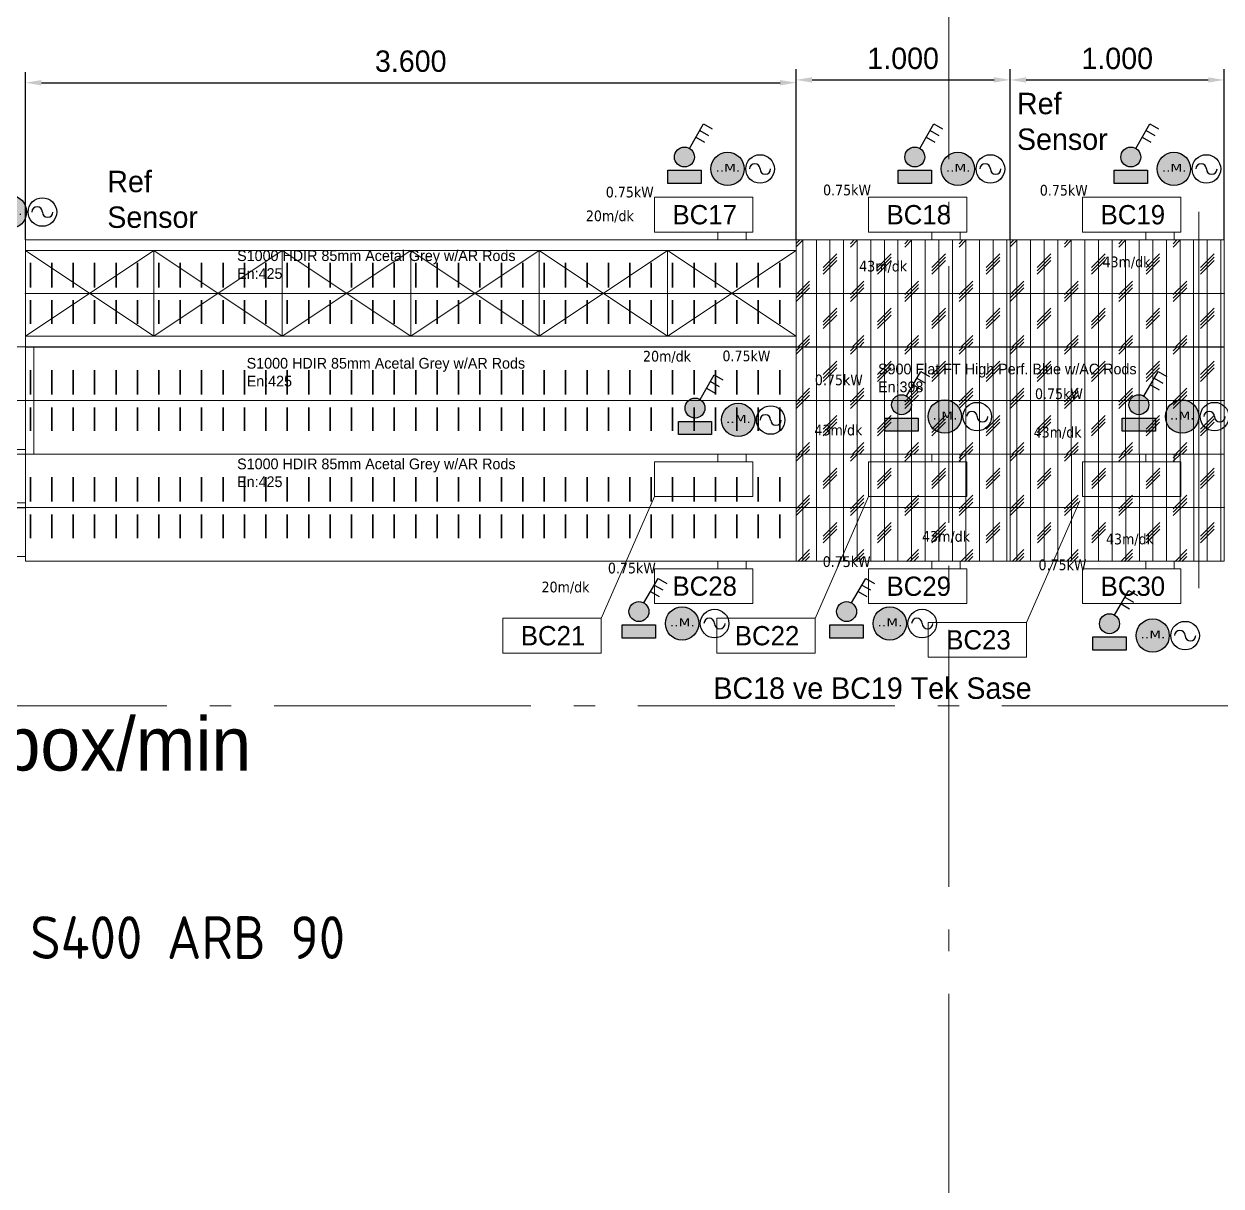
# Model space of a CAD drawing. Header units: millimetres. Extents: x -187347 to 135007, y -6415 to 292048.
# Drawn here: x -43259 to -37668, y 23811 to 29240 of the extents above; entities that cross this region are included whole.
import ezdxf
from ezdxf.enums import TextEntityAlignment as Align

# ---------------------------------------------------------------- set-up
doc = ezdxf.new("R2010")
doc.units = ezdxf.units.MM
doc.header["$LTSCALE"] = 100
doc.linetypes.add('CENTER', pattern=[50.8, 31.75, -6.35, 6.35, -6.35])
doc.linetypes.add('Z_LINE-CNTR', pattern=[17, 12, -2, 1, -2])
doc.layers.get('0').update_dxf_attribs({"lineweight": 18})
for name, color, linetype, lineweight in [('Layout Kromeka', 1, 'Continuous', 5), ('Layout Kromeka Details', 253, 'Continuous', 5), ('Layout Kromeka Field items', 1, 'Continuous', 25), ('Layout Kromeka Utilities', 1, 'Continuous', 25), ('LOGISTICS', 3, 'Continuous', 18), ('S-GRID', 7, 'Continuous', 5)]:
    doc.layers.add(name, color=color, linetype=linetype, lineweight=lineweight)
doc.layers.add('TEXT', color=3, linetype='Continuous')
doc.layers.add('Tracklength', color=4, linetype='Continuous')
doc.styles.add('015_100', font='', dxfattribs={"height": 150})
doc.styles.add('025_100', font='', dxfattribs={"height": 250})
doc.styles.add('050_100', font='', dxfattribs={"height": 500})
doc.styles.add('ISO Proportional', font='isocp.shx', dxfattribs={"height": 200})
doc.styles.add('MEYN_DIM', font='')
doc.styles.get("Standard").update_dxf_attribs({"font": 'tahoma.ttf'})
doc.styles.get('015_100').set_extended_font_data('Univers 45 Light')
doc.styles.get('025_100').set_extended_font_data('Univers 45 Light')
doc.styles.get('050_100').set_extended_font_data('Univers')
doc.styles.get('MEYN_DIM').set_extended_font_data('Univers 45 Light')
doc.dimstyles.new('MEYN_SALES$0', dxfattribs={"dimscale": 50, "dimtxt": 2, "dimasz": 1.5, "dimexe": 1, "dimexo": 0, "dimgap": 1, "dimtad": 1, "dimdec": 0, "dimrnd": 5, "dimdsep": 46, "dimlunit": 6, "dimtxsty": 'MEYN_DIM', "dimcen": 1, "dimclrd": 4, "dimclre": 4, "dimclrt": 3, "dimadec": 0, "dimazin": 0, "dimtfac": 1, "dimtdec": 0, "dimtmove": 0, "dimatfit": 3, "dimfxl": 1, "dimtolj": 1, "dimarcsym": 0})

# ---------------------------------------------------------------- blocks, each defined once
blk = doc.blocks.new('*U1692')
at = {"ltscale": 10}
for p, q in [((634, 136.5), (766, 136.5)), ((0, -400), (0, 100)), ((1000, 100), (0, 100)), ((1000, -400), (1000, 100)), ((0, -400), (1000, -400))]:
    blk.add_line(p, q, dxfattribs=at)
blk.add_lwpolyline([(797.5, 136.5), (797.5, 298.5), (338.5, 298.5), (338.5, 136.5), (634, 136.5), (634, 100), (766, 100), (766, 136.5), (797.5, 136.5)], dxfattribs=at)
at = {"color": 4, "linetype": 'CENTER', "ltscale": 10}
blk.add_lwpolyline([(0, -150), (1000, -150)], dxfattribs=at)
at = {"color": 5, "ltscale": 10}
for p in [(0, -150), (1000, -150)]:
    blk.add_point(p, dxfattribs=at)
blk = doc.blocks.new('*U1691')
at = {"ltscale": 10}
for p, q in [((634, 136.5), (766, 136.5)), ((-2600, -400), (-2600, 100)), ((1000, 100), (-2600, 100)), ((1000, -400), (1000, 100)), ((-2600, -400), (1000, -400))]:
    blk.add_line(p, q, dxfattribs=at)
blk.add_lwpolyline([(797.5, 136.5), (797.5, 298.5), (338.5, 298.5), (338.5, 136.5), (634, 136.5), (634, 100), (766, 100), (766, 136.5), (797.5, 136.5)], dxfattribs=at)
at = {"color": 4, "linetype": 'CENTER', "ltscale": 10}
blk.add_lwpolyline([(-2600, -150), (1000, -150)], dxfattribs=at)
at = {"color": 5, "ltscale": 10}
for p in [(-2600, -150), (1000, -150)]:
    blk.add_point(p, dxfattribs=at)
blk = doc.blocks.new('_KROMEKA_POSNR')
at = {"layer": 'Layout Kromeka', "color": 0, "linetype": 'Continuous'}
blk.add_lwpolyline([(-3.91, -1.35), (3.738, -1.35), (3.738, 1.35), (-3.91, 1.35)], close=True, dxfattribs=at)
at = {"layer": 'Layout Kromeka', "color": 0, "linetype": 'Continuous', "style": '015_100'}
blk.add_attdef('POSNR', text='', height=1.5, dxfattribs=at).set_placement((0, 0), align=Align.MIDDLE)
blk = doc.blocks.new('*U48')
at = {"ltscale": 10}
for p, q in [((-3366, 136.5), (-3234, 136.5)), ((-6600, -400), (-6600, 100)), ((-3000, 100), (-6600, 100)), ((-3000, -400), (-3000, 100)), ((-6600, -400), (-3000, -400))]:
    blk.add_line(p, q, dxfattribs=at)
blk.add_lwpolyline([(-3202.5, 136.5), (-3202.5, 298.5), (-3661.5, 298.5), (-3661.5, 136.5), (-3366, 136.5), (-3366, 100), (-3234, 100), (-3234, 136.5), (-3202.5, 136.5)], dxfattribs=at)
at = {"color": 4, "linetype": 'CENTER', "ltscale": 10}
blk.add_lwpolyline([(-6600, -150), (-3000, -150)], dxfattribs=at)
at = {"color": 5, "ltscale": 10}
for p in [(-6600, -150), (-3000, -150)]:
    blk.add_point(p, dxfattribs=at)
blk = doc.blocks.new('*U71')
at = {"ltscale": 10}
for p, q in [((10434, 136.5), (10566, 136.5)), ((4200, -400), (4200, 100)), ((10800, 100), (4200, 100)), ((10800, -400), (10800, 100)), ((4200, -400), (10800, -400))]:
    blk.add_line(p, q, dxfattribs=at)
blk.add_lwpolyline([(10597.5, 136.5), (10597.5, 298.5), (10138.5, 298.5), (10138.5, 136.5), (10434, 136.5), (10434, 100), (10566, 100), (10566, 136.5), (10597.5, 136.5)], dxfattribs=at)
at = {"color": 4, "linetype": 'CENTER', "ltscale": 10}
blk.add_lwpolyline([(4200, -150), (10800, -150)], dxfattribs=at)
at = {"color": 5, "ltscale": 10}
for p in [(4200, -150), (10800, -150)]:
    blk.add_point(p, dxfattribs=at)
blk = doc.blocks.new('SWITCH 3P')
at = {"layer": 'Layout Kromeka Utilities', "linetype": 'Continuous', "ltscale": 50}
h = blk.add_hatch(color=255, dxfattribs=at)
edge = h.paths.add_edge_path()
edge.add_arc((250, 400), 150, 0, 360)
blk.add_hatch(color=81, dxfattribs=at).paths.add_polyline_path([(0, 200), (500, 200), (500, 0), (0, 0)])
at = {"layer": 'Layout Kromeka Utilities', "color": 4, "linetype": 'Continuous'}
for p, q in [((325, 530), (539, 900)), ((539, 900), (669, 825)), ((481, 800), (611, 725)), ((423, 700), (553, 625))]:
    blk.add_line(p, q, dxfattribs=at)
at = {"layer": 'Layout Kromeka Utilities', "color": 4, "linetype": 'Continuous', "ltscale": 50}
blk.add_lwpolyline([(0, 200), (500, 200), (500, 0), (0, 0)], close=True, dxfattribs=at)
at = {"layer": 'Layout Kromeka Utilities', "color": 4, "linetype": 'Continuous'}
blk.add_circle((250, 400), 150, dxfattribs=at)
at = {"layer": 'Layout Kromeka Utilities', "color": 7, "linetype": 'Continuous', "ltscale": 50}
blk.add_attdef('..S.', text='', height=150, dxfattribs=at).set_placement((259, 26), align=Align.CENTER)
blk = doc.blocks.new('Electricity')
at = {"layer": 'TEXT', "linetype": 'Continuous'}
blk.add_circle((116818, 15298), 267, dxfattribs=at)
at = {"layer": 'TEXT', "ltscale": 25}
for centre, start, end in [((116719, 15298), 0, 180), ((116917, 15298), 180, 0)]:
    blk.add_arc(centre, 98.9, start, end, dxfattribs=at)
blk = doc.blocks.new('MOTOR_1')
at = {"layer": 'Layout Kromeka Field items'}
h = blk.add_hatch(color=140, dxfattribs=at)
h.paths.add_polyline_path([(-250, 0, 1), (250, 0, 1)])
h.paths.add_polyline_path([(-714, -187), (-280, -187), (-280, -7), (-714, -7)], flags=9)
at = {"layer": 'Layout Kromeka Field items', "color": 4, "linetype": 'Continuous'}
blk.add_circle((0, 0), 250, dxfattribs=at)
at = {"layer": 'Layout Kromeka Utilities', "color": 4, "linetype": 'Continuous', "xscale": 0.8043007341468412, "yscale": 0.8043007341468412, "zscale": 0.8043007341468412}
blk.add_blockref('Electricity', (-93469, -12305), dxfattribs=at)
at = {"layer": 'Layout Kromeka Field items', "color": 7, "width": 1.86701}
blk.add_attdef('..M.', text='', height=120, dxfattribs=at).set_placement((-183, -44), (190, -44), align=Align.FIT)
blk = doc.blocks.new('A$C1d77bf3c')
at = {"color": 0, "ltscale": 20}
for p, q in [((0, 0), (400, 600)), ((0, 600), (400, 0)), ((0, 600), (0, 0)), ((400, 600), (0, 600)), ((400, 0), (400, 600)), ((0, 0), (400, 0))]:
    blk.add_line(p, q, dxfattribs=at)
blk = doc.blocks.new('*D1717')
at = {"layer": 'Defpoints', "color": 0, "linetype": 'Continuous', "transparency": 16777216}
for p in [(-39652.8, 28965.3), (-43252.8, 28231.3, 7325.1), (-39652.8, 28231.3, 7325.1)]:
    blk.add_point(p, dxfattribs=at)
at = {"layer": 'Layout Kromeka Details', "color": 4, "linetype": 'Continuous', "lineweight": -2, "transparency": 16777216}
for p, q in [((-43252.8, 28231.3), (-43252.8, 29015.3)), ((-43177.8, 28965.3), (-39727.8, 28965.3)), ((-39652.8, 28231.3), (-39652.8, 29015.3))]:
    blk.add_line(p, q, dxfattribs=at)
at = {"layer": 'Layout Kromeka Details', "color": 4, "linetype": 'Continuous', "transparency": 16777216}
for points in [[(-43177.8, 28977.8), (-43177.8, 28952.8), (-43252.8, 28965.3)], [(-39727.8, 28977.8), (-39727.8, 28952.8), (-39652.8, 28965.3)]]:
    blk.add_solid(points, dxfattribs=at)
at = {"layer": 'Layout Kromeka Details', "color": 3, "linetype": 'Continuous', "transparency": 16777216, "insert": (-41452.8, 29065.3), "char_height": 100, "attachment_point": 5, "style": 'MEYN_DIM'}
blk.add_mtext('\\A1;3.600', dxfattribs=at)
blk = doc.blocks.new('*D1718')
at = {"layer": 'Defpoints', "color": 0, "linetype": 'Continuous', "transparency": 16777216}
for p in [(-38653, 28978.5), (-39653, 28231.3, 7325.1), (-38653, 28231.3, 7325.1)]:
    blk.add_point(p, dxfattribs=at)
at = {"layer": 'Layout Kromeka Details', "color": 4, "linetype": 'Continuous', "lineweight": -2, "transparency": 16777216}
for p, q in [((-39653, 28231.3), (-39653, 29028.5)), ((-38653, 28231.3), (-38653, 29028.5)), ((-39578, 28978.5), (-38728, 28978.5))]:
    blk.add_line(p, q, dxfattribs=at)
at = {"layer": 'Layout Kromeka Details', "color": 4, "linetype": 'Continuous', "transparency": 16777216}
for points in [[(-39578, 28991), (-39578, 28966), (-39653, 28978.5)], [(-38728, 28991), (-38728, 28966), (-38653, 28978.5)]]:
    blk.add_solid(points, dxfattribs=at)
at = {"layer": 'Layout Kromeka Details', "color": 3, "linetype": 'Continuous', "transparency": 16777216, "insert": (-39153, 29078.5), "char_height": 100, "attachment_point": 5, "style": 'MEYN_DIM'}
blk.add_mtext('\\A1;1.000', dxfattribs=at)
blk = doc.blocks.new('*D1719')
at = {"layer": 'Defpoints', "color": 0, "linetype": 'Continuous', "transparency": 16777216}
for p in [(-37653, 28978.1), (-38653, 28231.3, 7325.1), (-37653, 28231.3, 7325.1)]:
    blk.add_point(p, dxfattribs=at)
at = {"layer": 'Layout Kromeka Details', "color": 4, "linetype": 'Continuous', "lineweight": -2, "transparency": 16777216}
for p, q in [((-38653, 28231.3), (-38653, 29028.1)), ((-37653, 28231.3), (-37653, 29028.1)), ((-38578, 28978.1), (-37728, 28978.1))]:
    blk.add_line(p, q, dxfattribs=at)
at = {"layer": 'Layout Kromeka Details', "color": 4, "linetype": 'Continuous', "transparency": 16777216}
for points in [[(-38578, 28990.6), (-38578, 28965.6), (-38653, 28978.1)], [(-37728, 28990.6), (-37728, 28965.6), (-37653, 28978.1)]]:
    blk.add_solid(points, dxfattribs=at)
at = {"layer": 'Layout Kromeka Details', "color": 3, "linetype": 'Continuous', "transparency": 16777216, "insert": (-38153, 29078.1), "char_height": 100, "attachment_point": 5, "style": 'MEYN_DIM'}
blk.add_mtext('\\A1;1.000', dxfattribs=at)
blk = doc.blocks.new('*U1713')
at = {"ltscale": 10}
for p, q in [((200, -10895), (-1100, -10895)), ((-1100, -10895), (-1100, -11395)), ((200, -11395), (200, -10895)), ((-1100, -11395), (200, -11395)), ((1305, -12500), (1805, -12500)), ((1305, -12500), (1305, -14700)), ((1805, -14700), (1805, -12500)), ((1268.5, -14484), (1268.5, -14616)), ((1305, -14700), (1805, -14700))]:
    blk.add_line(p, q, dxfattribs=at)
at = {"color": 4, "linetype": 'CENTER', "ltscale": 10}
blk.add_lwpolyline([(-1100, -11145), (200, -11145, -0.414214), (1555, -12500), (1555, -14700)], format="xyb", dxfattribs=at)
at = {"ltscale": 10}
blk.add_lwpolyline([(1268.5, -14647.5), (1106.5, -14647.5), (1106.5, -14188.5), (1268.5, -14188.5), (1268.5, -14484), (1305, -14484), (1305, -14616), (1268.5, -14616), (1268.5, -14647.5)], dxfattribs=at)
for radius in [1605, 1105]:
    blk.add_arc((200, -12500), radius, 0, 90, dxfattribs=at)
at = {"color": 5, "ltscale": 10}
for p in [(-1100, -11145), (1555, -14700)]:
    blk.add_point(p, dxfattribs=at)
blk = doc.blocks.new('*U1714')
at = {"ltscale": 10}
for p, q in [((200, -10695), (-2800, -10695)), ((-2800, -10695), (-2800, -11195)), ((200, -11195), (200, -10695)), ((-2800, -11195), (200, -11195)), ((1305, -12300), (1805, -12300)), ((1305, -12300), (1305, -13900)), ((1805, -13900), (1805, -12300)), ((1268.5, -13684), (1268.5, -13816)), ((1305, -13900), (1805, -13900))]:
    blk.add_line(p, q, dxfattribs=at)
at = {"color": 4, "linetype": 'CENTER', "ltscale": 10}
blk.add_lwpolyline([(-2800, -10945), (200, -10945, -0.414214), (1555, -12300), (1555, -13900)], format="xyb", dxfattribs=at)
at = {"ltscale": 10}
blk.add_lwpolyline([(1268.5, -13847.5), (1106.5, -13847.5), (1106.5, -13388.5), (1268.5, -13388.5), (1268.5, -13684), (1305, -13684), (1305, -13816), (1268.5, -13816), (1268.5, -13847.5)], dxfattribs=at)
for radius in [1605, 1105]:
    blk.add_arc((200, -12300), radius, 0, 90, dxfattribs=at)
at = {"color": 5, "ltscale": 10}
for p in [(-2800, -10945), (1555, -13900)]:
    blk.add_point(p, dxfattribs=at)

msp = doc.modelspace()

# ---------------------------------------------------------------- hatches: boundary and pattern name
at = {"layer": 'Layout Kromeka', "linetype": 'Continuous', "ltscale": 20}
h = msp.add_hatch(dxfattribs=at)
h.set_pattern_fill('CORK', color=1, scale=20, angle=90)
h.set_pattern_definition([(90, (72265.3, -551272.17), (-63.5, 4e-15), []), (225, (72297.05, -551240.42), (127.000055, -127.000055), [89.8026, -89.8026]), (225, (72297.05, -551224.55), (127.000055, -127.000055), [89.8026, -89.8026]), (225, (72297.05, -551208.67), (127.000055, -127.000055), [89.8026, -89.8026])])
h.paths.add_polyline_path([(-39653, 27729.8), (-39653, 28230.5), (-38653, 28230.5), (-38653, 27729.8)])
h = msp.add_hatch(dxfattribs=at)
h.set_pattern_fill('CORK', color=1, scale=20, angle=90)
h.set_pattern_definition([(90, (73265.3, -551272.17), (-63.5, 4e-15), []), (225, (73297.05, -551240.42), (127.000055, -127.000055), [89.8026, -89.8026]), (225, (73297.05, -551224.55), (127.000055, -127.000055), [89.8026, -89.8026]), (225, (73297.05, -551208.67), (127.000055, -127.000055), [89.8026, -89.8026])])
h.paths.add_polyline_path([(-38653, 27729.8), (-38653, 28230.5), (-37653, 28230.5), (-37653, 27729.8)])
at = {"layer": 'Layout Kromeka', "linetype": 'Continuous', "lineweight": 35, "ltscale": 20}
h = msp.add_hatch(dxfattribs=at)
h.set_pattern_fill('ACAD_ISO02W100', color=1, scale=20, angle=90)
h.set_pattern_definition([(90, (-1202329.51, -74590.95), (-100, 6e-15), [240, -60])])
h.paths.add_polyline_path([(-43252.8, 28123.6), (-39652.8, 28123.5), (-39652.8, 27838.9), (-43252.8, 27839)])
at = {"layer": 'Layout Kromeka', "linetype": 'Continuous', "ltscale": 20}
h = msp.add_hatch(dxfattribs=at)
h.set_pattern_fill('CORK', color=1, scale=20, angle=90)
h.set_pattern_definition([(90, (72265.3, -551772.895), (-63.5, 4e-15), []), (225, (72297.05, -551741.14), (127.000055, -127.000055), [89.8026, -89.8026]), (225, (72297.05, -551725.27), (127.000055, -127.000055), [89.8026, -89.8026]), (225, (72297.05, -551709.4), (127.000055, -127.000055), [89.8026, -89.8026])])
h.paths.add_polyline_path([(-39653, 27229.1), (-39653, 27729.8), (-38653, 27729.8), (-38653, 27229.1)])
h = msp.add_hatch(dxfattribs=at)
h.set_pattern_fill('CORK', color=1, scale=20, angle=90)
h.set_pattern_definition([(90, (73265.3, -551772.895), (-63.5, 4e-15), []), (225, (73297.05, -551741.14), (127.000055, -127.000055), [89.8026, -89.8026]), (225, (73297.05, -551725.27), (127.000055, -127.000055), [89.8026, -89.8026]), (225, (73297.05, -551709.4), (127.000055, -127.000055), [89.8026, -89.8026])])
h.paths.add_polyline_path([(-38653, 27229.1), (-38653, 27729.8), (-37653, 27729.8), (-37653, 27229.1)])
at = {"layer": 'Layout Kromeka', "linetype": 'Continuous', "lineweight": 35, "ltscale": 20}
h = msp.add_hatch(dxfattribs=at)
h.set_pattern_fill('ACAD_ISO02W100', color=1, scale=20, angle=90)
h.set_pattern_definition([(90, (-1198329.51, -75091.67), (-100, 6e-15), [240, -60])])
h.paths.add_polyline_path([(-43252.8, 27622.8), (-39675.2, 27622.8), (-39675.2, 27338.2), (-43252.8, 27338.2)])
at = {"layer": 'Layout Kromeka', "linetype": 'Continuous', "ltscale": 20}
h = msp.add_hatch(dxfattribs=at)
h.set_pattern_fill('CORK', color=1, scale=20, angle=90)
h.set_pattern_definition([(90, (72265.3, -552272.895), (-63.5, 4e-15), []), (225, (72297.05, -552241.14), (127.000055, -127.000055), [89.8026, -89.8026]), (225, (72297.05, -552225.27), (127.000055, -127.000055), [89.8026, -89.8026]), (225, (72297.05, -552209.4), (127.000055, -127.000055), [89.8026, -89.8026])])
h.paths.add_polyline_path([(-39653, 26729.1), (-39653, 27229.8), (-38653, 27229.8), (-38653, 26729.1)])
h = msp.add_hatch(dxfattribs=at)
h.set_pattern_fill('CORK', color=1, scale=20, angle=90)
h.set_pattern_definition([(90, (73265.716, -552272.895), (-63.5, 4e-15), []), (225, (73297.47, -552241.14), (127.000055, -127.000055), [89.8026, -89.8026]), (225, (73297.47, -552225.27), (127.000055, -127.000055), [89.8026, -89.8026]), (225, (73297.47, -552209.4), (127.000055, -127.000055), [89.8026, -89.8026])])
h.paths.add_polyline_path([(-38652.6, 26729.1), (-38652.6, 27229.8), (-37652.6, 27229.8), (-37652.6, 26729.1)])
at = {"layer": 'Layout Kromeka', "linetype": 'Continuous', "lineweight": 35, "ltscale": 20}
h = msp.add_hatch(dxfattribs=at)
h.set_pattern_fill('ACAD_ISO02W100', color=1, scale=20, angle=90)
h.set_pattern_definition([(90, (-1196429.51, -75591.67), (-100, 6e-15), [240, -60])])
h.paths.add_polyline_path([(-43252.8, 27122.8), (-39653, 27122.8), (-39653, 26838.2), (-43252.8, 26838.2)])

# ---------------------------------------------------------------- linework, layer by layer
at = {"layer": 'Layout Kromeka Details', "linetype": 'Continuous'}
msp.add_line((-37771.5, 28361.4, -3.4), (-37771.5, 26603.4, -3.4), dxfattribs=at)
at = {"layer": 'LOGISTICS', "color": 1, "linetype": 'Continuous'}
for p, q in [((-40563.8, 26463, 7321.6), (-40314.3, 27032, 7321.6)), ((-39564, 26463, 7321.6), (-39314.5, 27032, 7321.6)), ((-38576.6, 26443.6, 14643.3), (-38327.1, 27012.6, 14643.3))]:
    msp.add_line(p, q, dxfattribs=at)
at = {"layer": 'S-GRID', "color": 152, "linetype": 'Z_LINE-CNTR'}
for p, q in [((-38939.9, 111408.8), (-38939.9, -6038.2)), ((-89691.4, 26055), (-18064, 26055))]:
    msp.add_line(p, q, dxfattribs=at)
at = {"layer": 'Tracklength', "elevation": 7321.6}
msp.add_lwpolyline([(-42052.8, 22170.5), (-45052.8, 22170.5, -0.414214), (-46407.8, 23525.5), (-46407.8, 25625.5, -0.414214), (-45052.8, 26980.5), (-43252.8, 26980.5)], format="xyb", dxfattribs=at)

# ---------------------------------------------------------------- block references
at = {"layer": 'Layout Kromeka'}
for name, p in [('*U1691', (-40652.8, 28131.3, 7321.6)), ('*U1692', (-39653, 28131.3, 7321.6)), ('*U1692', (-38653, 28131.3, 7321.6))]:
    msp.add_blockref(name, p, dxfattribs=at)
at = {"layer": 'Layout Kromeka', "linetype": 'Continuous', "ltscale": 20}
ref = msp.add_blockref('_KROMEKA_POSNR', (-40079.7, 28348.8, 7321.6), dxfattribs=dict(at, xscale=60.01882789184901, yscale=60.01882789184901, zscale=60.01882789184901))
ref.add_attrib('POSNR', 'BC17', dxfattribs={"linetype": 'Continuous', "height": 90.03, "style": '015_100'}).set_placement((-40079.7, 28348.8, 7321.6), align=Align.MIDDLE)
ref.add_attrib('POSNR', 'BC17', dxfattribs={"linetype": 'Continuous', "height": 90.03, "style": '015_100'}).set_placement((-40079.7, 28348.8, 7321.6), align=Align.MIDDLE)
ref = msp.add_blockref('_KROMEKA_POSNR', (-39079.9, 28348.8, 7321.6), dxfattribs=dict(at, xscale=60.01882789184901, yscale=60.01882789184901, zscale=60.01882789184901))
ref.add_attrib('POSNR', 'BC18', dxfattribs={"linetype": 'Continuous', "height": 90.03, "style": '015_100'}).set_placement((-39079.9, 28348.8, 7321.6), align=Align.MIDDLE)
ref.add_attrib('POSNR', 'BC18', dxfattribs={"linetype": 'Continuous', "height": 90.03, "style": '015_100'}).set_placement((-39079.9, 28348.8, 7321.6), align=Align.MIDDLE)
ref = msp.add_blockref('_KROMEKA_POSNR', (-38079.9, 28348.8, 7321.6), dxfattribs=dict(at, xscale=60.01882789184901, yscale=60.01882789184901, zscale=60.01882789184901))
ref.add_attrib('POSNR', 'BC19', dxfattribs={"linetype": 'Continuous', "height": 90.03, "style": '015_100'}).set_placement((-38079.9, 28348.8, 7321.6), align=Align.MIDDLE)
ref.add_attrib('POSNR', 'BC19', dxfattribs={"linetype": 'Continuous', "height": 90.03, "style": '015_100'}).set_placement((-38079.9, 28348.8, 7321.6), align=Align.MIDDLE)
at = {"layer": 'Layout Kromeka', "xscale": -1, "rotation": 180}
for name, p in [('*U71', (-54013, 27330.7)), ('*U48', (-36652.8, 27330.5, 7321.6)), ('*U1692', (-39653, 27330.5, 7321.6)), ('*U1692', (-38653, 27330.5, 7321.6)), ('*U1691', (-40652.8, 26830.5, 7321.6)), ('*U1692', (-39653, 26830.5, 7321.6)), ('*U1692', (-38653, 26830.5, 7321.6))]:
    msp.add_blockref(name, p, dxfattribs=at)
at = {"layer": 'Layout Kromeka'}
for name, p, rotation in [('*U1713', (-57952.8, 25447.4, 7321.6), 90.00000000000001), ('*U1714', (-44773.5, 11225.5, -3.4), 180)]:
    msp.add_blockref(name, p, dxfattribs=dict(at, rotation=rotation))
at = {"layer": 'Layout Kromeka', "linetype": 'Continuous', "ltscale": 20}
ref = msp.add_blockref('_KROMEKA_POSNR', (-40079.7, 26613.5, 7321.6), dxfattribs=dict(at, xscale=60.01882789184901, yscale=60.01882789184901, zscale=60.01882789184901))
ref.add_attrib('POSNR', 'BC28', dxfattribs={"linetype": 'Continuous', "height": 90.03, "style": '015_100'}).set_placement((-40079.7, 26613.5, 7321.6), align=Align.MIDDLE)
ref.add_attrib('POSNR', 'BC28', dxfattribs={"linetype": 'Continuous', "height": 90.03, "style": '015_100'}).set_placement((-40079.7, 26613.5, 7321.6), align=Align.MIDDLE)
ref = msp.add_blockref('_KROMEKA_POSNR', (-39079.9, 26613, 7321.6), dxfattribs=dict(at, xscale=-60.01882789184901, yscale=60.01882789184901, zscale=60.01882789184901, rotation=180))
ref.add_attrib('POSNR', 'BC29', dxfattribs={"linetype": 'Continuous', "height": 90.03, "style": '015_100'}).set_placement((-39079.9, 26613, 7321.6), align=Align.MIDDLE)
ref.add_attrib('POSNR', 'BC29', dxfattribs={"linetype": 'Continuous', "height": 90.03, "style": '015_100'}).set_placement((-39079.9, 26613, 7321.6), align=Align.MIDDLE)
ref = msp.add_blockref('_KROMEKA_POSNR', (-38079.9, 26613, 7321.6), dxfattribs=dict(at, xscale=-60.01882789184901, yscale=60.01882789184901, zscale=60.01882789184901, rotation=180))
ref.add_attrib('POSNR', 'BC30', dxfattribs={"linetype": 'Continuous', "height": 90.03, "style": '015_100'}).set_placement((-38079.9, 26613, 7321.6), align=Align.MIDDLE)
ref.add_attrib('POSNR', 'BC30', dxfattribs={"linetype": 'Continuous', "height": 90.03, "style": '015_100'}).set_placement((-38079.9, 26613, 7321.6), align=Align.MIDDLE)
ref = msp.add_blockref('_KROMEKA_POSNR', (-40788.1, 26382, 7321.6), dxfattribs=dict(at, xscale=-60.01882789184901, yscale=60.01882789184901, zscale=60.01882789184901, rotation=180))
ref.add_attrib('POSNR', 'BC21', dxfattribs={"linetype": 'Continuous', "height": 90.03, "style": '015_100'}).set_placement((-40788.1, 26382, 7321.6), align=Align.MIDDLE)
ref.add_attrib('POSNR', 'BC21', dxfattribs={"linetype": 'Continuous', "height": 90.03, "style": '015_100'}).set_placement((-40788.1, 26382, 7321.6), align=Align.MIDDLE)
ref = msp.add_blockref('_KROMEKA_POSNR', (-39788.4, 26382, 7321.6), dxfattribs=dict(at, xscale=-60.01882789184901, yscale=60.01882789184901, zscale=60.01882789184901, rotation=180))
ref.add_attrib('POSNR', 'BC22', dxfattribs={"linetype": 'Continuous', "height": 90.03, "style": '015_100'}).set_placement((-39788.4, 26382, 7321.6), align=Align.MIDDLE)
ref.add_attrib('POSNR', 'BC22', dxfattribs={"linetype": 'Continuous', "height": 90.03, "style": '015_100'}).set_placement((-39788.4, 26382, 7321.6), align=Align.MIDDLE)
ref = msp.add_blockref('_KROMEKA_POSNR', (-38800.9, 26362.6, 14643.3), dxfattribs=dict(at, xscale=-60.01882789184901, yscale=60.01882789184901, zscale=60.01882789184901, rotation=180))
ref.add_attrib('POSNR', 'BC23', dxfattribs={"linetype": 'Continuous', "height": 90.03, "style": '015_100'}).set_placement((-38800.9, 26362.6, 14643.3), align=Align.MIDDLE)
ref.add_attrib('POSNR', 'BC23', dxfattribs={"linetype": 'Continuous', "height": 90.03, "style": '015_100'}).set_placement((-38800.9, 26362.6, 14643.3), align=Align.MIDDLE)
at = {"layer": 'Layout Kromeka Field items', "color": 1, "xscale": 0.3104999999999999, "yscale": 0.3104999999999999, "zscale": 0.3104999999999999}
for p in [(-40252.1, 28493.9, -3.4), (-39176.2, 28493.9, -3.4), (-38167.3, 28493.9, -3.4), (-40202.6, 27321.1, -3.4), (-39237.9, 27336.7, -3.4), (-38129.4, 27336.7, -3.4), (-40464.6, 26370.3, -3.4), (-39494.7, 26370.3, -3.4), (-38266.6, 26313.7, -3.4)]:
    msp.add_blockref('SWITCH 3P', p, dxfattribs=at)
at = {"layer": 'Layout Kromeka Utilities', "color": 1, "linetype": 'Continuous', "ltscale": 50}
ref = msp.add_blockref('MOTOR_1', (-39972.9, 28562.6, -3.4), dxfattribs=dict(at, xscale=0.310829008834844, yscale=0.310829008834844, zscale=0.310829008834844))
ref.add_attrib('..M.', '..M.', dxfattribs={"color": 7, "height": 37.3, "width": 1.347672}).set_placement((-40029.8, 28549, -3.4), (-39913.7, 28549, -3.4), align=Align.FIT)
ref = msp.add_blockref('MOTOR_1', (-38897, 28562.6, -3.4), dxfattribs=dict(at, xscale=0.310829008834844, yscale=0.310829008834844, zscale=0.310829008834844))
ref.add_attrib('..M.', '..M.', dxfattribs={"color": 7, "height": 37.3, "width": 1.347672}).set_placement((-38953.9, 28549, -3.4), (-38837.8, 28549, -3.4), align=Align.FIT)
ref = msp.add_blockref('MOTOR_1', (-37888, 28562.6, -3.4), dxfattribs=dict(at, xscale=0.310829008834844, yscale=0.310829008834844, zscale=0.310829008834844))
ref.add_attrib('..M.', '..M.', dxfattribs={"color": 7, "height": 37.3, "width": 1.347672}).set_placement((-37944.9, 28549, -3.4), (-37828.9, 28549, -3.4), align=Align.FIT)
ref = msp.add_blockref('MOTOR_1', (-43324.9, 28361.5, -3.4), dxfattribs=dict(at, xscale=0.310829008834844, yscale=0.310829008834844, zscale=0.310829008834844))
ref.add_attrib('..M.', '..M.', dxfattribs={"color": 7, "height": 37.3, "width": 1.347672}).set_placement((-43381.8, 28347.9, -3.4), (-43265.7, 28347.9, -3.4), align=Align.FIT)
ref = msp.add_blockref('MOTOR_1', (-39923.3, 27389.8, -3.4), dxfattribs=dict(at, xscale=0.310829008834844, yscale=0.310829008834844, zscale=0.310829008834844))
ref.add_attrib('..M.', '..M.', dxfattribs={"color": 7, "height": 37.3, "width": 1.347672}).set_placement((-39980.2, 27376.1, -3.4), (-39864.2, 27376.1, -3.4), align=Align.FIT)
ref = msp.add_blockref('MOTOR_1', (-38958.6, 27405.5, -3.4), dxfattribs=dict(at, xscale=0.310829008834844, yscale=0.310829008834844, zscale=0.310829008834844))
ref.add_attrib('..M.', '..M.', dxfattribs={"color": 7, "height": 37.3, "width": 1.347672}).set_placement((-39015.6, 27391.8, -3.4), (-38899.5, 27391.8, -3.4), align=Align.FIT)
ref = msp.add_blockref('MOTOR_1', (-37850.2, 27405.5, -3.4), dxfattribs=dict(at, xscale=0.310829008834844, yscale=0.310829008834844, zscale=0.310829008834844))
ref.add_attrib('..M.', '..M.', dxfattribs={"color": 7, "height": 37.3, "width": 1.347672}).set_placement((-37907.1, 27391.8, -3.4), (-37791, 27391.8, -3.4), align=Align.FIT)
ref = msp.add_blockref('MOTOR_1', (-40185.4, 26439, -3.4), dxfattribs=dict(at, xscale=0.310829008834844, yscale=0.310829008834844, zscale=0.310829008834844))
ref.add_attrib('..M.', '..M.', dxfattribs={"color": 7, "height": 37.3, "width": 1.347672}).set_placement((-40242.3, 26425.4, -3.4), (-40126.2, 26425.4, -3.4), align=Align.FIT)
ref = msp.add_blockref('MOTOR_1', (-39215.5, 26439, -3.4), dxfattribs=dict(at, xscale=0.310829008834844, yscale=0.310829008834844, zscale=0.310829008834844))
ref.add_attrib('..M.', '..M.', dxfattribs={"color": 7, "height": 37.3, "width": 1.347672}).set_placement((-39272.4, 26425.4, -3.4), (-39156.3, 26425.4, -3.4), align=Align.FIT)
ref = msp.add_blockref('MOTOR_1', (-37987.4, 26382.4, -3.4), dxfattribs=dict(at, xscale=0.310829008834844, yscale=0.310829008834844, zscale=0.310829008834844))
ref.add_attrib('..M.', '..M.', dxfattribs={"color": 7, "height": 37.3, "width": 1.347672}).set_placement((-38044.3, 26368.8, -3.4), (-37928.2, 26368.8, -3.4), align=Align.FIT)
at = {"layer": 'LOGISTICS', "color": 2, "linetype": 'Continuous', "xscale": -1, "rotation": 270}
for p in [(-43252.8, 27781.3, 7321.6), (-42652.8, 27781.3, 7321.6), (-42052.8, 27781.3, 7321.6), (-41452.8, 27781.3, 7321.6), (-40852.8, 27781.3, 7321.6), (-40252.8, 27781.3, 7321.6)]:
    msp.add_blockref('A$C1d77bf3c', p, dxfattribs=at)

# ---------------------------------------------------------------- texts
at = {"layer": 'Layout Kromeka Details', "linetype": 'Continuous', "char_height": 100, "attachment_point": 1, "style": '050_100'}
for s, width, insert in [('Ref Sensor', 475.993, (-38621.3, 28918.1, -3.4)), ('Ref Sensor', 475.993, (-42870.3, 28553.8, -3.4)), ('BC18 ve BC19 Tek Sase', 1911.807, (-40039.3, 26186.9))]:
    msp.add_mtext_dynamic_manual_height_columns(s, width=width, gutter_width=2500, heights=[0], dxfattribs=dict(at, insert=insert))
at = {"layer": 'Layout Kromeka Details', "color": 1, "linetype": 'Continuous', "char_height": 50, "attachment_point": 1, "style": '050_100'}
for s, insert in [('{\\C256;S1000 HDIR 85mm Acetal Grey w/AR Rods\\PEn:425}', (-42263.8, 28182.2, -3.4)), ('{\\C256;S1000 HDIR 85mm Acetal Grey w/AR Rods\\PEn:425}', (-42219.2, 27679.6, -3.4)), ('{\\C256;S900 Flat FT High Perf. Blue w/AC Rods\\PEn:398}', (-39270.2, 27652.8, -3.4)), ('{\\C256;S1000 HDIR 85mm Acetal Grey w/AR Rods\\PEn:425}', (-42263.8, 27209.4, -3.4))]:
    msp.add_mtext_dynamic_manual_height_columns(s, width=9600.185, gutter_width=2500, heights=[419], dxfattribs=dict(at, insert=insert))
at = {"layer": 'Layout Kromeka Utilities', "color": 4, "linetype": 'Continuous', "ltscale": 25, "char_height": 50, "attachment_point": 1}
for s, insert in [('{\\C9;\\c13289671;0.75kW}', (-40541.9, 28479.3, -3.4)), ('{\\C9;\\c13289671;0.75kW}', (-39526.9, 28489.2, -3.4)), ('{\\C9;\\c13289671;0.75kW}', (-38514.6, 28488.1, -3.4)), ('{\\C9;\\c13289671;20m/dk}', (-40634.8, 28368.4, -7328.5)), ('{\\C9;\\c13289671;43m/dk}', (-39358.3, 28133.4, -3.4)), ('{\\C9;\\c13289671;43m/dk}', (-38221.7, 28153.3, -3.4)), ('{\\C9;\\c13289671;20m/dk}', (-40367.9, 27712.6, -3.4)), ('{\\C9;\\c13289671;0.75kW}', (-39996.9, 27714.1, -3.4)), ('{\\C9;\\c13289671;0.75kW}', (-39565.2, 27602, -3.4)), ('{\\C9;\\c13289671;0.75kW}', (-38537.1, 27537.3, -3.4)), ('{\\C9;\\c13289671;43m/dk}', (-39567.2, 27367.6, -3.4)), ('{\\C9;\\c13289671;43m/dk}', (-38543.4, 27357.5, -3.4)), ('{\\C9;\\c13289671;43m/dk}', (-39064.5, 26870.8, -3.4)), ('{\\C9;\\c13289671;43m/dk}', (-38205.6, 26858.6, -3.4)), ('{\\C9;\\c13289671;0.75kW}', (-39528.6, 26752.9, -3.4)), ('{\\C9;\\c13289671;0.75kW}', (-38520.7, 26738, -3.4)), ('{\\C9;\\c13289671;0.75kW}', (-40532, 26723, -3.4)), ('{\\C9;\\c13289671;20m/dk}', (-40841.9, 26634.4, -3.4))]:
    msp.add_mtext_dynamic_manual_height_columns(s, width=2668.153, gutter_width=1000, heights=[315], dxfattribs=dict(at, insert=insert))
at = {"layer": 'TEXT', "color": 3, "linetype": 'Continuous', "insert": (-43647.4, 26001.9, 21968.3), "char_height": 250, "attachment_point": 1, "style": '025_100'}
msp.add_mtext_dynamic_manual_height_columns('8 box/min', width=3576.49, gutter_width=1250, heights=[0], dxfattribs=at)
at = {"layer": 'Tracklength', "insert": (-45460.4, 25405.1), "char_height": 200, "attachment_point": 1, "style": 'ISO Proportional'}
msp.add_mtext_dynamic_manual_height_columns('Cardbox only\\P20 degree diverter S400 ARB 90', width=4760.651, gutter_width=1000, heights=[0], dxfattribs=at)

# ---------------------------------------------------------------- dimensions: what is measured, and where the dimension line sits
at = {"layer": 'Layout Kromeka Details', "linetype": 'Continuous'}
for base, p1, p2, picture, middle in [((-38653, 28978.5, -3.4), (-39653, 28231.3, 7321.6), (-38653, 28231.3, 7321.6), '*D1718', (-39153, 29078.5, -3.4)), ((-37653, 28978.1, -3.4), (-38653, 28231.3, 7321.6), (-37653, 28231.3, 7321.6), '*D1719', (-38153, 29078.1, -3.4)), ((-39652.8, 28965.3, -3.4), (-43252.8, 28231.3, 7321.6), (-39652.8, 28231.3, 7321.6), '*D1717', (-41452.8, 29065.3, -3.4))]:
    dim = msp.add_linear_dim(base=base, p1=p1, p2=p2, dimstyle='MEYN_SALES$0', dxfattribs=at)
    dim.commit()
    dim.dimension.update_dxf_attribs({"geometry": picture, "text_midpoint": middle})

doc.saveas('drawing.dxf')
